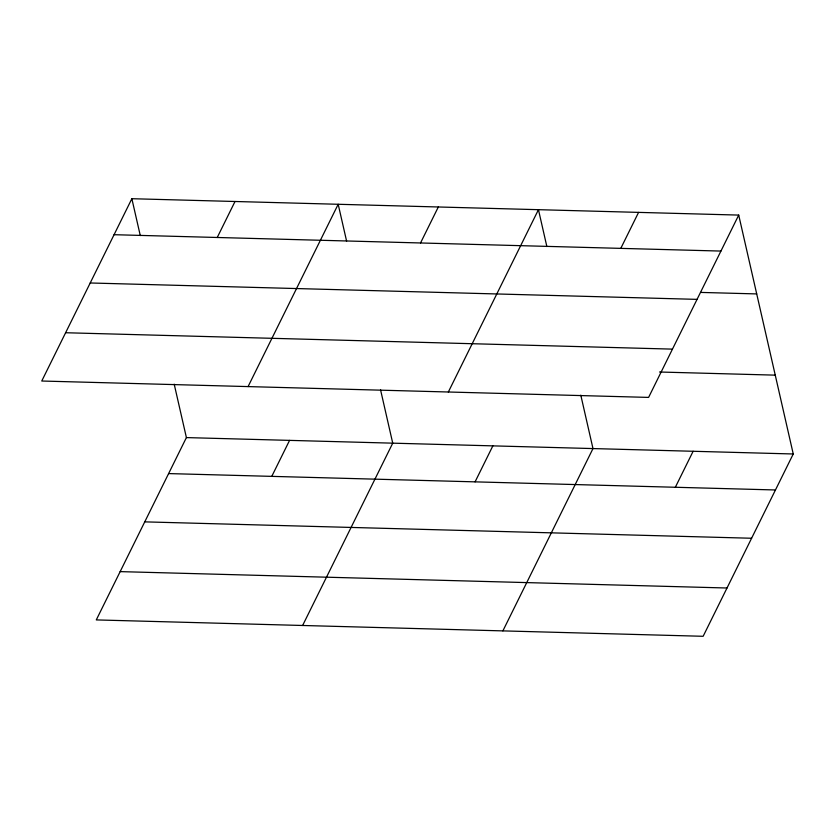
<?xml version="1.0" encoding="UTF-8"?>
<svg xmlns="http://www.w3.org/2000/svg" width="835" height="835" viewBox="0 0 835 835"><rect width="100%" height="100%" fill="white"/><g stroke="black" fill="none" stroke-linecap="round" stroke-linejoin="round"><path stroke-width="1.25" d="M131.857 198.709L41.75 381.021L648.597 397.408L738.714 215.086L131.857 198.709L140.28 235.574M217.236 237.484L235.021 201.485M174.202 384.183L186.403 437.592L96.286 619.914L703.143 636.291L793.25 453.979L738.714 215.086M248.078 386.595L338.185 204.272L346.608 241.148M271.772 476.367L289.568 440.379M420.527 242.964L438.323 206.976M302.625 625.478L392.732 443.166L380.541 389.757M448.343 392.001L538.45 209.679L546.862 246.555M475.073 481.858L492.859 445.869M620.791 248.371L638.577 212.382M502.879 630.884L592.986 448.572L580.795 395.164M675.338 487.264L693.123 451.276M114.071 234.698L720.918 251.074M700.795 292.417L756.708 293.92M90.201 282.981L697.058 299.368M65.621 332.737L672.467 349.124M659.514 372.013L775.256 375.145M186.403 437.592L793.25 453.979M168.607 473.581L775.465 489.968M144.747 521.865L751.594 538.251M120.156 571.62L727.003 588.007"/></g></svg>
